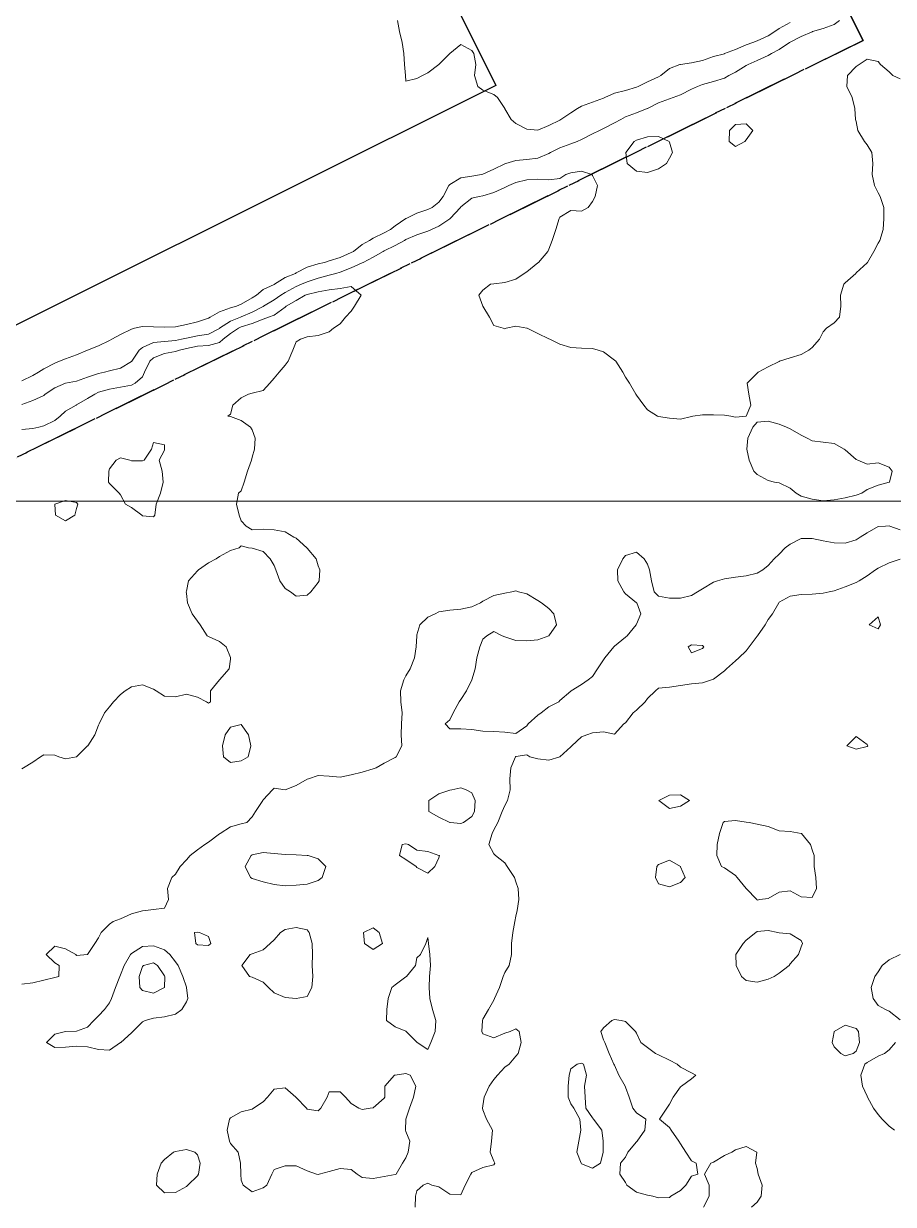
# Model space of a CAD drawing. Header units: centimetres. Extents: x 0 to 642158, y -847 to 649707.
# Drawn here: x 617417.8 to 617457.4, y 620855.4 to 620909.1 of the extents above; entities that cross this region are included whole.
import ezdxf

# ---------------------------------------------------------------- set-up
doc = ezdxf.new("R2010")
doc.units = ezdxf.units.CM
doc.header["$MEASUREMENT"] = 0
doc.linetypes.add('CENTERX2', pattern=[4, 2.5, -0.5, 0.5, -0.5])
doc.layers.add('MEV_grille', color=254, linetype='Continuous', lineweight=9)
doc.layers.add('WAL_topographie 0.5', color=253, linetype='Continuous', lineweight=20)
doc.layers.add('SPW_batiments', color=7, linetype='Continuous')
doc.layers.add('SPW_parcellaire cadastral', color=7, linetype='CENTERX2', lineweight=25, true_color=0xff0542)

# ---------------------------------------------------------------- blocks, each defined once
blk = doc.blocks.new('*U114')
at = {"layer": 'MEV_grille', "transparency": 33554687}
blk.add_lwpolyline([(-1338.461, 0), (1338.461, 0)], dxfattribs=at)
blk = doc.blocks.new('*U115')
at = {"layer": 'MEV_grille', "color": 0, "linetype": 'ByBlock', "lineweight": -2, "transparency": 16777216}
blk.add_blockref('*U114', (0, -1500), dxfattribs=at)

msp = doc.modelspace()

# ---------------------------------------------------------------- linework, layer by layer
at = {"layer": 'SPW_batiments'}
msp.add_lwpolyline([(617439.344, 620906.304), (617390.998, 620882.195), (617382.926, 620898.515), (617392.177, 620903.09), (617389.43, 620908.554), (617403.505, 620915.473), (617406.199, 620910.026), (617431.298, 620922.439), (617439.344, 620906.304)], dxfattribs=at)
at = {"layer": 'SPW_parcellaire cadastral'}
for points in [[(617378.983, 620870.401), (617456.064, 620908.347), (617439.23, 620941.99), (617445.143, 620944.903)], [(617378.983, 620870.401), (617372.084, 620884.175), (617370.962, 620886.424), (617368.931, 620890.503), (617364.936, 620898.509), (617368.466, 620900.335), (617365.827, 620905.767), (617439.23, 620941.99), (617456.064, 620908.347), (617378.983, 620870.401)]]:
    msp.add_lwpolyline(points, dxfattribs=at)
at = {"layer": 'WAL_topographie 0.5'}
for points in [[(617417.75, 620892.863), (617418.25, 620893.102), (617418.511, 620893.25), (617418.75, 620893.397), (617419.25, 620893.663), (617419.476, 620893.75), (617419.75, 620893.857), (617420.25, 620894.045), (617420.737, 620894.25), (617420.75, 620894.256), (617421.25, 620894.456), (617421.75, 620894.688), (617421.851, 620894.75), (617422.25, 620894.96), (617422.75, 620895.216), (617422.886, 620895.25), (617423.25, 620895.329), (617423.75, 620895.319), (617424.25, 620895.295), (617424.75, 620895.322), (617425.25, 620895.422), (617425.75, 620895.547), (617426.25, 620895.707), (617426.332, 620895.75), (617426.75, 620896.001), (617427.25, 620896.177), (617427.535, 620896.25), (617427.75, 620896.346), (617428.25, 620896.638), (617428.444, 620896.75), (617428.75, 620897.01), (617429.25, 620897.246), (617429.257, 620897.25), (617429.75, 620897.568), (617430.215, 620897.75), (617430.25, 620897.774), (617430.75, 620898.036), (617431.25, 620898.187), (617431.542, 620898.25), (617431.75, 620898.312), (617432.25, 620898.465), (617432.75, 620898.692), (617432.854, 620898.75), (617433.25, 620899.067), (617433.584, 620899.25), (617433.75, 620899.351), (617434.25, 620899.596), (617434.549, 620899.75), (617434.75, 620899.911), (617435.25, 620900.247), (617435.257, 620900.25), (617435.75, 620900.488), (617436.25, 620900.656), (617436.441, 620900.75), (617436.75, 620900.988), (617436.937, 620901.25), (617437.204, 620901.75), (617437.25, 620901.797), (617437.75, 620902.091), (617438.25, 620902.177), (617438.693, 620902.25), (617438.75, 620902.263), (617439.25, 620902.498), (617439.75, 620902.737), (617439.794, 620902.75), (617440.25, 620902.886), (617440.75, 620902.926), (617441.25, 620902.987), (617441.75, 620903.204), (617441.838, 620903.25), (617442.25, 620903.46), (617442.75, 620903.637), (617443.044, 620903.75), (617443.25, 620903.845), (617443.75, 620904.101), (617444.062, 620904.25), (617444.25, 620904.335), (617444.75, 620904.599), (617445.036, 620904.75), (617445.25, 620904.87), (617445.75, 620905.051), (617446.228, 620905.25), (617446.25, 620905.259), (617446.75, 620905.512), (617447.25, 620905.689), (617447.415, 620905.75), (617447.75, 620905.882), (617448.25, 620906.128), (617448.519, 620906.25), (617448.75, 620906.342), (617449.25, 620906.481), (617449.75, 620906.635), (617449.953, 620906.75), (617450.25, 620906.9), (617450.75, 620907.203), (617450.835, 620907.25), (617451.25, 620907.435), (617451.75, 620907.668), (617451.894, 620907.75), (617452.25, 620907.935), (617452.712, 620908.25), (617452.75, 620908.274), (617453.25, 620908.523), (617453.75, 620908.746), (617453.762, 620908.75), (617454.25, 620908.887), (617454.75, 620909.081), (617454.988, 620909.25)], [(617434.861, 620909.25), (617434.957, 620908.75), (617435.073, 620908.25), (617435.144, 620907.75), (617435.183, 620907.25), (617435.228, 620906.75), (617435.25, 620906.5), (617435.75, 620906.625), (617436, 620906.75), (617436.25, 620906.875), (617436.75, 620907.25), (617436.75, 620907.25), (617437.25, 620907.75), (617437.25, 620907.75), (617437.75, 620908.167), (617438.25, 620907.897), (617438.346, 620907.75), (617438.426, 620907.25), (617438.377, 620906.75), (617438.522, 620906.25), (617438.75, 620906.088), (617439.25, 620905.891), (617439.41, 620905.75), (617439.745, 620905.25), (617439.75, 620905.244), (617440.046, 620904.75), (617440.25, 620904.571), (617440.75, 620904.315), (617441.25, 620904.269), (617441.75, 620904.473), (617442.25, 620904.723), (617442.301, 620904.75), (617442.75, 620905.049), (617443.059, 620905.25), (617443.25, 620905.359), (617443.75, 620905.536), (617444.25, 620905.726), (617444.301, 620905.75), (617444.75, 620905.95), (617445.25, 620906.069), (617445.75, 620906.22), (617445.818, 620906.25), (617446.25, 620906.459), (617446.75, 620906.69), (617446.855, 620906.75), (617447.25, 620907.073), (617447.718, 620907.25), (617447.75, 620907.259), (617448.25, 620907.324), (617448.75, 620907.432), (617449.25, 620907.612), (617449.75, 620907.747), (617449.758, 620907.75), (617450.25, 620907.933), (617450.75, 620908.143), (617451.042, 620908.25), (617451.25, 620908.335), (617451.75, 620908.565), (617452.054, 620908.75), (617452.25, 620908.893), (617452.75, 620909.163)], [(617417.75, 620891.775), (617418.25, 620891.956), (617418.75, 620892.188), (617418.815, 620892.25), (617419.25, 620892.537), (617419.741, 620892.75), (617419.75, 620892.753), (617420.25, 620892.846), (617420.75, 620893.02), (617421.25, 620893.192), (617421.521, 620893.25), (617421.75, 620893.309), (617422.25, 620893.441), (617422.75, 620893.737), (617422.759, 620893.75), (617423.102, 620894.25), (617423.25, 620894.37), (617423.75, 620894.603), (617424.25, 620894.655), (617424.75, 620894.693), (617425.028, 620894.75), (617425.25, 620894.799), (617425.75, 620894.9), (617426.25, 620894.985), (617426.75, 620895.241), (617426.761, 620895.25), (617427.25, 620895.577), (617427.707, 620895.75), (617427.75, 620895.767), (617428.25, 620895.988), (617428.75, 620896.241), (617428.766, 620896.25), (617429.25, 620896.544), (617429.55, 620896.75), (617429.75, 620896.879), (617430.25, 620897.145), (617430.498, 620897.25), (617430.75, 620897.36), (617431.25, 620897.536), (617431.75, 620897.67), (617432.054, 620897.75), (617432.25, 620897.803), (617432.75, 620897.996), (617433.25, 620898.229), (617433.295, 620898.25), (617433.75, 620898.48), (617434.21, 620898.75), (617434.25, 620898.771), (617434.75, 620899.015), (617435.187, 620899.25), (617435.25, 620899.286), (617435.75, 620899.503), (617436.25, 620899.67), (617436.411, 620899.75), (617436.75, 620899.891), (617437.25, 620900.235), (617437.266, 620900.25), (617437.736, 620900.75), (617437.75, 620900.771), (617438.25, 620901.165), (617438.588, 620901.25), (617438.75, 620901.282), (617439.25, 620901.434), (617439.75, 620901.662), (617439.934, 620901.75), (617440.25, 620901.883), (617440.75, 620902.012), (617441.25, 620902.039), (617441.75, 620902.013), (617442.25, 620902.062), (617442.526, 620902.25), (617442.75, 620902.326), (617443.25, 620902.398), (617443.712, 620902.25), (617443.75, 620902.2), (617443.975, 620901.75), (617443.864, 620901.25), (617443.75, 620901.013), (617443.542, 620900.75), (617443.25, 620900.579), (617442.75, 620900.617), (617442.25, 620900.31), (617442.231, 620900.25), (617442.067, 620899.75), (617441.9, 620899.25), (617441.75, 620898.856), (617441.707, 620898.75), (617441.279, 620898.25), (617441.25, 620898.225), (617440.75, 620897.82), (617440.631, 620897.75), (617440.25, 620897.479), (617439.75, 620897.329), (617439.25, 620897.27), (617439.096, 620897.25), (617438.75, 620896.985), (617438.56, 620896.75), (617438.75, 620896.25), (617438.75, 620896.25), (617439.048, 620895.75), (617439.25, 620895.381), (617439.679, 620895.25), (617439.75, 620895.229), (617439.813, 620895.25), (617440.25, 620895.347), (617440.75, 620895.259), (617440.774, 620895.25), (617441.25, 620895.006), (617441.75, 620894.771), (617441.806, 620894.75), (617442.25, 620894.521), (617442.75, 620894.382), (617443.25, 620894.344), (617443.75, 620894.333), (617444, 620894.25), (617444.25, 620894.175), (617444.75, 620893.795), (617444.801, 620893.75), (617445.132, 620893.25), (617445.25, 620893.019), (617445.425, 620892.75), (617445.724, 620892.25), (617445.75, 620892.206), (617446.087, 620891.75), (617446.25, 620891.542), (617446.706, 620891.25), (617446.75, 620891.235), (617447.25, 620891.157), (617447.75, 620891.106), (617448.25, 620891.237), (617448.312, 620891.25), (617448.75, 620891.309), (617449.25, 620891.314), (617449.75, 620891.294), (617450.05, 620891.25), (617450.25, 620891.2), (617450.75, 620891.25), (617450.75, 620891.25), (617450.95, 620891.75), (617450.861, 620892.25), (617450.788, 620892.75), (617451.25, 620893.212), (617451.288, 620893.25), (617451.75, 620893.49), (617452.25, 620893.743), (617452.266, 620893.75), (617452.75, 620893.908), (617453.25, 620894.062), (617453.59, 620894.25), (617453.75, 620894.371), (617454.09, 620894.75), (617454.25, 620895.088), (617454.4, 620895.25), (617454.75, 620895.505), (617454.987, 620895.75), (617455.049, 620896.25), (617455.046, 620896.75), (617455.186, 620897.25), (617455.25, 620897.32), (617455.731, 620897.75), (617455.75, 620897.766), (617456.25, 620898.23), (617456.269, 620898.25), (617456.552, 620898.75), (617456.75, 620899.125), (617456.823, 620899.25), (617456.978, 620899.75), (617457.016, 620900.25), (617457.007, 620900.75), (617456.84, 620901.25), (617456.75, 620901.417), (617456.586, 620901.75), (617456.488, 620902.25), (617456.515, 620902.75), (617456.46, 620903.25), (617456.25, 620903.593), (617456.125, 620903.75), (617455.827, 620904.25), (617455.75, 620904.664), (617455.727, 620904.75), (617455.689, 620905.25), (617455.57, 620905.75), (617455.334, 620906.25), (617455.356, 620906.75), (617455.75, 620907.158), (617455.886, 620907.25), (617456.25, 620907.492), (617456.75, 620907.389), (617456.867, 620907.25), (617457.25, 620906.922), (617457.417, 620906.75), (617457.75, 620906.601)], [(617450.681, 620903.75), (617450.25, 620903.523), (617449.972, 620903.75), (617449.987, 620904.25), (617450.25, 620904.518), (617450.75, 620904.55), (617451.043, 620904.25), (617450.75, 620903.821), (617450.681, 620903.75)], [(617447.107, 620902.75), (617446.75, 620902.503), (617446.25, 620902.337), (617445.75, 620902.404), (617445.321, 620902.75), (617445.261, 620903.25), (617445.637, 620903.75), (617445.75, 620903.808), (617446.25, 620903.964), (617446.75, 620903.975), (617447.239, 620903.75), (617447.25, 620903.724), (617447.395, 620903.25), (617447.25, 620902.993), (617447.107, 620902.75)], [(617417.75, 620890.637), (617418.25, 620890.691), (617418.527, 620890.75), (617418.75, 620890.805), (617419.25, 620891.055), (617419.502, 620891.25), (617419.75, 620891.475), (617420.222, 620891.75), (617420.25, 620891.765), (617420.75, 620892.059), (617421.071, 620892.25), (617421.25, 620892.341), (617421.75, 620892.478), (617422.25, 620892.565), (617422.75, 620892.662), (617422.912, 620892.75), (617423.25, 620893.044), (617423.34, 620893.25), (617423.59, 620893.75), (617423.75, 620893.904), (617424.25, 620894.1), (617424.75, 620894.186), (617424.94, 620894.25), (617425.25, 620894.329), (617425.75, 620894.431), (617426.25, 620894.463), (617426.75, 620894.602), (617426.928, 620894.75), (617427.25, 620895.012), (617427.615, 620895.25), (617427.75, 620895.309), (617428.25, 620895.468), (617428.75, 620895.661), (617428.991, 620895.75), (617429.25, 620895.845), (617429.75, 620896.204), (617429.795, 620896.25), (617430.25, 620896.508), (617430.651, 620896.75), (617430.75, 620896.786), (617431.25, 620896.911), (617431.75, 620896.998), (617432.25, 620897.057), (617432.75, 620897.145), (617433.213, 620896.75), (617432.912, 620896.25), (617432.75, 620896.025), (617432.492, 620895.75), (617432.25, 620895.458), (617431.944, 620895.25), (617431.75, 620895.083), (617431.25, 620894.928), (617430.75, 620894.862), (617430.444, 620894.75), (617430.25, 620894.639), (617430.092, 620894.25), (617429.89, 620893.75), (617429.75, 620893.574), (617429.48, 620893.25), (617429.25, 620892.982), (617429.042, 620892.75), (617428.75, 620892.422), (617428.25, 620892.296), (617428.083, 620892.25), (617427.75, 620892.081), (617427.358, 620891.75), (617427.25, 620891.344), (617427.143, 620891.25), (617427.25, 620891.233), (617427.75, 620891.045), (617428.162, 620890.75), (617428.25, 620890.635), (617428.383, 620890.25), (617428.352, 620889.75), (617428.25, 620889.38), (617428.21, 620889.25), (617428.038, 620888.75), (617427.883, 620888.25), (617427.75, 620887.858), (617427.625, 620887.75), (617427.527, 620887.25), (617427.655, 620886.75), (617427.75, 620886.491), (617427.967, 620886.25), (617428.25, 620886.073), (617428.75, 620886.103), (617429.25, 620886.083), (617429.75, 620885.988), (617430.148, 620885.75), (617430.25, 620885.701), (617430.734, 620885.25), (617430.75, 620885.236), (617431.152, 620884.75), (617431.25, 620884.438), (617431.321, 620884.25), (617431.297, 620883.75), (617431.25, 620883.68), (617430.919, 620883.25), (617430.75, 620883.107), (617430.25, 620883.064), (617429.989, 620883.25), (617429.75, 620883.412), (617429.507, 620883.75), (617429.323, 620884.25), (617429.25, 620884.46), (617429.07, 620884.75), (617428.75, 620885.087), (617428.25, 620885.235), (617428.083, 620885.25), (617427.75, 620885.341), (617427.656, 620885.25), (617427.25, 620885.134), (617426.75, 620884.86), (617426.61, 620884.75), (617426.25, 620884.567), (617425.8, 620884.25), (617425.75, 620884.206), (617425.348, 620883.75), (617425.25, 620883.281), (617425.24, 620883.25), (617425.25, 620883.173), (617425.297, 620882.75), (617425.512, 620882.25), (617425.75, 620881.924), (617425.881, 620881.75), (617426.202, 620881.25), (617426.25, 620881.222), (617426.75, 620880.997), (617427.053, 620880.75), (617427.25, 620880.27), (617427.258, 620880.25), (617427.25, 620880.188), (617427.189, 620879.75), (617426.75, 620879.25), (617426.75, 620879.25), (617426.35, 620878.75), (617426.341, 620878.25), (617426.25, 620878.183), (617426.167, 620878.25), (617425.75, 620878.467), (617425.25, 620878.594), (617424.75, 620878.481), (617424.25, 620878.512), (617423.878, 620878.75), (617423.75, 620878.824), (617423.25, 620879.021), (617422.75, 620878.924), (617422.46, 620878.75), (617422.25, 620878.579), (617421.931, 620878.25), (617421.75, 620878.018), (617421.526, 620877.75), (617421.279, 620877.25), (617421.25, 620877.193), (617421.083, 620876.75), (617420.755, 620876.25), (617420.75, 620876.245), (617420.25, 620875.75), (617420.25, 620875.75), (617419.75, 620875.651), (617419.443, 620875.75), (617419.25, 620875.814), (617418.75, 620875.835), (617418.598, 620875.75), (617418.25, 620875.495), (617417.836, 620875.25), (617417.75, 620875.196)], [(617455.75, 620887.658), (617456.006, 620887.75), (617456.25, 620887.911), (617456.75, 620888.114), (617457.25, 620888.245), (617457.272, 620888.25), (617457.396, 620888.75), (617457.25, 620888.926), (617456.75, 620889.132), (617456.25, 620889.06), (617455.829, 620889.25), (617455.75, 620889.278), (617455.25, 620889.716), (617455.2, 620889.75), (617454.75, 620890), (617454.25, 620890.068), (617453.75, 620890.129), (617453.523, 620890.25), (617453.25, 620890.382), (617452.75, 620890.677), (617452.577, 620890.75), (617452.25, 620890.889), (617451.75, 620891.017), (617451.25, 620890.972), (617451.05, 620890.75), (617450.824, 620890.25), (617450.775, 620889.75), (617450.875, 620889.25), (617451.093, 620888.75), (617451.25, 620888.599), (617451.75, 620888.318), (617452.028, 620888.25), (617452.25, 620888.21), (617452.75, 620887.965), (617453.017, 620887.75), (617453.25, 620887.611), (617453.75, 620887.467), (617454.25, 620887.392), (617454.75, 620887.439), (617455.25, 620887.534), (617455.75, 620887.658)], [(617423.75, 620886.664), (617423.81, 620886.75), (617423.875, 620887.25), (617424.074, 620887.75), (617424.193, 620888.25), (617424.138, 620888.75), (617424.013, 620889.25), (617424.25, 620889.702), (617424.258, 620889.75), (617424.25, 620889.95), (617423.75, 620890.058), (617423.659, 620889.75), (617423.33, 620889.25), (617423.25, 620889.221), (617422.75, 620889.224), (617422.679, 620889.25), (617422.25, 620889.347), (617422.05, 620889.25), (617421.75, 620888.859), (617421.715, 620888.75), (617421.696, 620888.25), (617421.75, 620888.19), (617422.19, 620887.75), (617422.25, 620887.671), (617422.479, 620887.25), (617422.75, 620887.099), (617423.218, 620886.75), (617423.25, 620886.717), (617423.75, 620886.664)], [(617419.75, 620886.479), (617420.167, 620886.75), (617420.25, 620887.05), (617420.301, 620887.25), (617420.25, 620887.32), (617419.75, 620887.409), (617419.25, 620887.25), (617419.291, 620886.75), (617419.75, 620886.479)], [(617417.75, 620865.401), (617418.25, 620865.466), (617418.75, 620865.583), (617419.25, 620865.701), (617419.438, 620865.75), (617419.45, 620866.25), (617419.25, 620866.368), (617418.868, 620866.75), (617419.25, 620867.132), (617419.75, 620867), (617420.208, 620866.75), (617420.25, 620866.705), (617420.749, 620866.75), (617420.75, 620866.75), (617421.076, 620867.25), (617421.25, 620867.5), (617421.371, 620867.75), (617421.75, 620868.129), (617421.92, 620868.25), (617422.25, 620868.374), (617422.75, 620868.605), (617423.25, 620868.742), (617423.393, 620868.75), (617423.75, 620868.793), (617424.25, 620868.85), (617424.428, 620869.25), (617424.389, 620869.75), (617424.583, 620870.25), (617424.75, 620870.405), (617424.968, 620870.75), (617425.25, 620871.056), (617425.413, 620871.25), (617425.75, 620871.519), (617426.085, 620871.75), (617426.25, 620871.867), (617426.75, 620872.233), (617426.781, 620872.25), (617427.25, 620872.556), (617427.75, 620872.693), (617428, 620872.75), (617428.25, 620873.016), (617428.403, 620873.25), (617428.73, 620873.75), (617428.75, 620873.79), (617429.176, 620874.25), (617429.25, 620874.324), (617429.75, 620874.25), (617430.25, 620874.447), (617430.75, 620874.731), (617430.803, 620874.75), (617431.25, 620874.894), (617431.75, 620874.86), (617432.25, 620874.817), (617432.75, 620874.918), (617433.25, 620875.049), (617433.75, 620875.193), (617433.885, 620875.25), (617434.25, 620875.458), (617434.75, 620875.712), (617434.804, 620875.75), (617435.057, 620876.25), (617435.031, 620876.75), (617435.052, 620877.25), (617435.074, 620877.75), (617435.017, 620878.25), (617435.004, 620878.75), (617435.144, 620879.25), (617435.25, 620879.428), (617435.435, 620879.75), (617435.643, 620880.25), (617435.706, 620880.75), (617435.737, 620881.25), (617435.75, 620881.295), (617435.877, 620881.75), (617436.25, 620882.108), (617436.572, 620882.25), (617436.75, 620882.338), (617437.25, 620882.426), (617437.75, 620882.463), (617438.25, 620882.567), (617438.638, 620882.75), (617438.75, 620882.837), (617439.25, 620883.089), (617439.75, 620883.201), (617440.076, 620883.25), (617440.25, 620883.299), (617440.371, 620883.25), (617440.75, 620883.164), (617441.25, 620882.854), (617441.422, 620882.75), (617441.75, 620882.502), (617441.977, 620882.25), (617442.106, 620881.75), (617441.75, 620881.25), (617441.75, 620881.25), (617441.25, 620881.07), (617440.75, 620881.018), (617440.25, 620881.038), (617439.75, 620881.204), (617439.631, 620881.25), (617439.25, 620881.448), (617438.938, 620881.25), (617438.75, 620881.099), (617438.616, 620880.75), (617438.477, 620880.25), (617438.393, 620879.75), (617438.25, 620879.25), (617438.25, 620879.25), (617437.999, 620878.75), (617437.75, 620878.356), (617437.67, 620878.25), (617437.391, 620877.75), (617437.25, 620877.432), (617437.037, 620877.25), (617437.25, 620877.017), (617437.75, 620877.026), (617438.25, 620876.991), (617438.75, 620876.914), (617439.25, 620876.894), (617439.75, 620876.867), (617440.25, 620876.803), (617440.75, 620877.153), (617440.807, 620877.25), (617441.25, 620877.648), (617441.4, 620877.75), (617441.75, 620878.013), (617442.206, 620878.25), (617442.25, 620878.307), (617442.75, 620878.728), (617442.774, 620878.75), (617443.25, 620879.039), (617443.553, 620879.25), (617443.75, 620879.404), (617443.967, 620879.75), (617444.25, 620880.164), (617444.299, 620880.25), (617444.723, 620880.75), (617444.75, 620880.78), (617445.25, 620881.195), (617445.319, 620881.25), (617445.736, 620881.75), (617445.75, 620881.787), (617445.952, 620882.25), (617445.763, 620882.75), (617445.75, 620882.756), (617445.25, 620883.157), (617445.178, 620883.25), (617444.901, 620883.75), (617444.884, 620884.25), (617445.122, 620884.75), (617445.25, 620884.902), (617445.75, 620885.058), (617446.098, 620884.75), (617446.25, 620884.52), (617446.344, 620884.25), (617446.437, 620883.75), (617446.559, 620883.25), (617446.75, 620883.057), (617447.25, 620882.965), (617447.75, 620882.971), (617448.25, 620883.087), (617448.526, 620883.25), (617448.75, 620883.391), (617449.25, 620883.689), (617449.435, 620883.75), (617449.75, 620883.839), (617450.25, 620883.92), (617450.75, 620883.989), (617451.25, 620884.103), (617451.506, 620884.25), (617451.75, 620884.456), (617452.015, 620884.75), (617452.25, 620884.97), (617452.512, 620885.25), (617452.75, 620885.431), (617453.25, 620885.678), (617453.75, 620885.686), (617454.25, 620885.574), (617454.75, 620885.489), (617455.25, 620885.467), (617455.75, 620885.624), (617455.934, 620885.75), (617456.25, 620885.946), (617456.75, 620886.227), (617457.083, 620886.25), (617457.25, 620886.26), (617457.28, 620886.25), (617457.75, 620886.071)], [(617457.75, 620884.738), (617457.25, 620884.573), (617456.75, 620884.338), (617456.626, 620884.25), (617456.25, 620883.985), (617455.885, 620883.75), (617455.75, 620883.685), (617455.25, 620883.478), (617454.75, 620883.299), (617454.526, 620883.25), (617454.25, 620883.189), (617453.75, 620883.148), (617453.25, 620883.131), (617452.75, 620883.062), (617452.25, 620882.779), (617452.228, 620882.75), (617451.947, 620882.25), (617451.75, 620881.989), (617451.615, 620881.75), (617451.254, 620881.25), (617451.25, 620881.244), (617450.881, 620880.75), (617450.75, 620880.568), (617450.41, 620880.25), (617450.25, 620880.107), (617449.851, 620879.75), (617449.75, 620879.664), (617449.25, 620879.277), (617449.164, 620879.25), (617448.75, 620879.119), (617448.25, 620879.067), (617447.75, 620878.986), (617447.25, 620878.918), (617446.75, 620878.866), (617446.611, 620878.75), (617446.25, 620878.402), (617446.139, 620878.25), (617445.75, 620877.869), (617445.602, 620877.75), (617445.25, 620877.298), (617445.178, 620877.25), (617444.75, 620876.777), (617444.25, 620876.884), (617443.75, 620876.844), (617443.486, 620876.75), (617443.25, 620876.651), (617442.798, 620876.25), (617442.75, 620876.204), (617442.253, 620875.75), (617442.25, 620875.747), (617441.75, 620875.59), (617441.25, 620875.656), (617440.883, 620875.75), (617440.75, 620875.83), (617440.25, 620875.767), (617440.244, 620875.75), (617440.032, 620875.25), (617439.983, 620874.75), (617439.987, 620874.25), (617439.867, 620873.75), (617439.75, 620873.527), (617439.635, 620873.25), (617439.431, 620872.75), (617439.25, 620872.415), (617439.175, 620872.25), (617439.024, 620871.75), (617439.25, 620871.328), (617439.323, 620871.25), (617439.75, 620870.919), (617439.863, 620870.75), (617440.187, 620870.25), (617440.25, 620870.056), (617440.359, 620869.75), (617440.385, 620869.25), (617440.31, 620868.75), (617440.25, 620868.5), (617440.208, 620868.25), (617440.11, 620867.75), (617440.051, 620867.25), (617440.055, 620866.75), (617439.953, 620866.25), (617439.75, 620865.924), (617439.679, 620865.75), (617439.51, 620865.25), (617439.288, 620864.75), (617439.25, 620864.677), (617439.012, 620864.25), (617438.75, 620863.8), (617438.728, 620863.75), (617438.709, 620863.25), (617438.75, 620863.134), (617439.25, 620862.957), (617439.75, 620863.165), (617440, 620863.25), (617440.25, 620863.36), (617440.4, 620863.25), (617440.488, 620862.75), (617440.363, 620862.25), (617440.25, 620862.125), (617439.943, 620861.75), (617439.75, 620861.619), (617439.412, 620861.25), (617439.25, 620861.065), (617439.042, 620860.75), (617438.812, 620860.25), (617438.75, 620859.856), (617438.732, 620859.75), (617438.75, 620859.671), (617438.918, 620859.25), (617439.197, 620858.75), (617439.14, 620858.25), (617439.079, 620857.75), (617439.25, 620857.347), (617439.294, 620857.25), (617439.25, 620857.169), (617438.75, 620857.06), (617438.25, 620856.831), (617438.21, 620856.75), (617437.951, 620856.25), (617437.75, 620855.808), (617437.25, 620855.836), (617436.75, 620856.172), (617436.433, 620856.25), (617436.25, 620856.343), (617436.038, 620856.25), (617435.75, 620855.991), (617435.679, 620855.75), (617435.671, 620855.25)], [(617456.75, 620881.568), (617456.861, 620881.75), (617456.75, 620882.113), (617456.35, 620881.75), (617456.75, 620881.568)], [(617448.808, 620880.75), (617448.75, 620880.681), (617448.25, 620880.473), (617448.104, 620880.75), (617448.25, 620880.835), (617448.75, 620880.815), (617448.808, 620880.75)], [(617428.056, 620875.75), (617427.75, 620875.564), (617427.25, 620875.489), (617426.942, 620875.75), (617426.893, 620876.25), (617427.015, 620876.75), (617427.25, 620877.098), (617427.75, 620877.219), (617428.083, 620876.75), (617428.183, 620876.25), (617428.056, 620875.75)], [(617456.25, 620876.22), (617456.283, 620876.25), (617456.25, 620876.311), (617455.75, 620876.67), (617455.33, 620876.25), (617455.75, 620876.088), (617456.25, 620876.22)], [(617437.87, 620872.75), (617437.75, 620872.706), (617437.264, 620872.75), (617437.25, 620872.752), (617436.75, 620873), (617436.286, 620873.25), (617436.292, 620873.75), (617436.75, 620874.064), (617437.25, 620874.23), (617437.33, 620874.25), (617437.75, 620874.327), (617437.997, 620874.25), (617438.25, 620874.106), (617438.399, 620873.75), (617438.375, 620873.25), (617438.25, 620873.022), (617437.87, 620872.75)], [(617448.158, 620873.75), (617447.75, 620873.505), (617447.25, 620873.389), (617446.765, 620873.75), (617447.25, 620873.994), (617447.75, 620874.019), (617448.158, 620873.75)], [(617451.371, 620869.25), (617451.25, 620869.228), (617451.228, 620869.25), (617450.75, 620869.75), (617450.75, 620869.75), (617450.326, 620870.25), (617450.25, 620870.346), (617449.75, 620870.69), (617449.612, 620870.75), (617449.4, 620871.25), (617449.422, 620871.75), (617449.522, 620872.25), (617449.701, 620872.75), (617449.75, 620872.804), (617450.25, 620872.854), (617450.75, 620872.764), (617450.883, 620872.75), (617451.25, 620872.683), (617451.75, 620872.572), (617452.25, 620872.381), (617452.75, 620872.346), (617453.25, 620872.257), (617453.26, 620872.25), (617453.679, 620871.75), (617453.75, 620871.516), (617453.836, 620871.25), (617453.84, 620870.75), (617453.91, 620870.25), (617453.939, 620869.75), (617453.75, 620869.344), (617453.25, 620869.379), (617452.75, 620869.645), (617452.25, 620869.591), (617451.75, 620869.297), (617451.371, 620869.25)], [(617431.433, 620870.25), (617431.25, 620870.113), (617430.75, 620869.954), (617430.25, 620869.899), (617429.75, 620869.879), (617429.25, 620869.933), (617428.75, 620870.052), (617428.25, 620870.212), (617428.165, 620870.25), (617427.932, 620870.75), (617428.196, 620871.25), (617428.25, 620871.281), (617428.75, 620871.385), (617429.25, 620871.349), (617429.75, 620871.295), (617430.25, 620871.279), (617430.75, 620871.258), (617430.788, 620871.25), (617431.25, 620871.106), (617431.604, 620870.75), (617431.433, 620870.25)], [(617436.25, 620870.454), (617436.559, 620870.75), (617436.75, 620871.15), (617436.777, 620871.25), (617436.75, 620871.26), (617436.25, 620871.431), (617435.75, 620871.495), (617435.359, 620871.75), (617435.25, 620871.78), (617435.075, 620871.75), (617434.957, 620871.25), (617435.25, 620871.069), (617435.719, 620870.75), (617435.75, 620870.713), (617436.25, 620870.454)], [(617447.958, 620870.25), (617447.75, 620870.027), (617447.25, 620869.829), (617446.75, 620869.97), (617446.606, 620870.25), (617446.671, 620870.75), (617446.75, 620870.846), (617447.25, 620871.045), (617447.745, 620870.75), (617447.75, 620870.737), (617447.958, 620870.25)], [(617426.25, 620867.158), (617426.363, 620867.25), (617426.25, 620867.568), (617425.85, 620867.75), (617425.75, 620867.761), (617425.625, 620867.75), (617425.679, 620867.25), (617425.75, 620867.185), (617426.25, 620867.158)], [(617430.75, 620864.833), (617430.955, 620865.25), (617431.01, 620865.75), (617430.983, 620866.25), (617430.985, 620866.75), (617430.98, 620867.25), (617430.838, 620867.75), (617430.75, 620867.867), (617430.25, 620867.982), (617429.75, 620867.885), (617429.537, 620867.75), (617429.25, 620867.413), (617429.065, 620867.25), (617428.75, 620866.966), (617428.25, 620866.781), (617428.15, 620866.75), (617427.771, 620866.25), (617428.125, 620865.75), (617428.25, 620865.715), (617428.75, 620865.483), (617428.994, 620865.25), (617429.25, 620865), (617429.75, 620864.794), (617430.25, 620864.75), (617430.75, 620864.833)], [(617434.177, 620867.25), (617433.75, 620866.977), (617433.364, 620867.25), (617433.311, 620867.75), (617433.75, 620867.964), (617434.023, 620867.75), (617434.177, 620867.25)], [(617452.019, 620865.75), (617451.75, 620865.619), (617451.25, 620865.49), (617450.75, 620865.568), (617450.524, 620865.75), (617450.282, 620866.25), (617450.272, 620866.75), (617450.606, 620867.25), (617450.75, 620867.398), (617451.19, 620867.75), (617451.25, 620867.801), (617451.75, 620867.846), (617452.191, 620867.75), (617452.25, 620867.738), (617452.75, 620867.693), (617453.25, 620867.379), (617453.307, 620867.25), (617453.25, 620867.098), (617453.127, 620866.75), (617452.75, 620866.316), (617452.697, 620866.25), (617452.25, 620865.892), (617452.019, 620865.75)], [(617422.263, 620862.75), (617422.25, 620862.736), (617421.75, 620862.391), (617421.25, 620862.419), (617420.75, 620862.548), (617420.25, 620862.582), (617419.75, 620862.537), (617419.25, 620862.521), (617418.879, 620862.75), (617419.25, 620863.127), (617419.75, 620863.25), (617419.75, 620863.25), (617420.25, 620863.256), (617420.75, 620863.446), (617421.029, 620863.75), (617421.25, 620863.956), (617421.525, 620864.25), (617421.75, 620864.541), (617421.839, 620864.75), (617422.02, 620865.25), (617422.218, 620865.75), (617422.25, 620865.82), (617422.408, 620866.25), (617422.71, 620866.75), (617422.75, 620866.796), (617423.25, 620867.106), (617423.75, 620867.15), (617424.25, 620866.965), (617424.494, 620866.75), (617424.75, 620866.418), (617424.87, 620866.25), (617425.087, 620865.75), (617425.25, 620865.258), (617425.254, 620865.25), (617425.314, 620864.75), (617425.25, 620864.596), (617425.035, 620864.25), (617424.75, 620864.028), (617424.25, 620863.904), (617423.75, 620863.85), (617423.378, 620863.75), (617423.25, 620863.679), (617422.815, 620863.25), (617422.75, 620863.188), (617422.263, 620862.75)], [(617436.25, 620862.417), (617436.385, 620862.75), (617436.579, 620863.25), (617436.606, 620863.75), (617436.452, 620864.25), (617436.338, 620864.75), (617436.299, 620865.25), (617436.324, 620865.75), (617436.359, 620866.25), (617436.337, 620866.75), (617436.279, 620867.25), (617436.25, 620867.528), (617436.157, 620867.25), (617435.917, 620866.75), (617435.75, 620866.6), (617435.679, 620866.25), (617435.267, 620865.75), (617435.25, 620865.738), (617434.75, 620865.363), (617434.608, 620865.25), (617434.438, 620864.75), (617434.382, 620864.25), (617434.365, 620863.75), (617434.75, 620863.456), (617435.25, 620863.255), (617435.257, 620863.25), (617435.75, 620862.757), (617435.764, 620862.75), (617436.25, 620862.417)], [(617457.75, 620863.774), (617457.25, 620864.165), (617457.087, 620864.25), (617456.75, 620864.429), (617456.526, 620864.75), (617456.43, 620865.25), (617456.597, 620865.75), (617456.75, 620865.954), (617456.939, 620866.25), (617457.25, 620866.513), (617457.75, 620866.743)], [(617424.253, 620865.25), (617424.25, 620865.245), (617423.75, 620864.987), (617423.25, 620865.117), (617423.135, 620865.25), (617423.097, 620865.75), (617423.25, 620866.209), (617423.299, 620866.25), (617423.75, 620866.364), (617423.934, 620866.25), (617424.25, 620865.783), (617424.262, 620865.75), (617424.253, 620865.25)], [(617447.316, 620855.75), (617447.25, 620855.696), (617446.75, 620855.677), (617446.493, 620855.75), (617446.25, 620855.794), (617445.75, 620855.925), (617445.311, 620856.25), (617445.25, 620856.37), (617444.986, 620856.75), (617445.016, 620857.25), (617445.25, 620857.524), (617445.354, 620857.75), (617445.75, 620858.219), (617445.774, 620858.25), (617446.122, 620858.75), (617446.176, 620859.25), (617445.75, 620859.545), (617445.583, 620859.75), (617445.41, 620860.25), (617445.25, 620860.716), (617445.236, 620860.75), (617444.944, 620861.25), (617444.75, 620861.717), (617444.709, 620861.75), (617444.507, 620862.25), (617444.303, 620862.75), (617444.25, 620862.861), (617444.127, 620863.25), (617444.25, 620863.406), (617444.619, 620863.75), (617444.75, 620863.787), (617445.055, 620863.75), (617445.25, 620863.698), (617445.698, 620863.25), (617445.75, 620863.167), (617445.938, 620862.75), (617446.25, 620862.512), (617446.618, 620862.25), (617446.75, 620862.183), (617447.25, 620861.94), (617447.605, 620861.75), (617447.75, 620861.617), (617448.25, 620861.368), (617448.457, 620861.25), (617448.25, 620861.09), (617447.8, 620860.75), (617447.75, 620860.732), (617447.418, 620860.25), (617447.25, 620859.931), (617447.13, 620859.75), (617446.795, 620859.25), (617447.25, 620858.875), (617447.328, 620858.75), (617447.679, 620858.25), (617447.75, 620858.138), (617447.989, 620857.75), (617448.25, 620857.364), (617448.471, 620857.25), (617448.546, 620856.75), (617448.25, 620856.652), (617447.992, 620856.25), (617447.75, 620856), (617447.316, 620855.75)], [(617455.618, 620862.25), (617455.25, 620862.129), (617455.056, 620862.25), (617454.75, 620862.543), (617454.658, 620862.75), (617454.75, 620863.234), (617454.756, 620863.25), (617455.25, 620863.536), (617455.75, 620863.375), (617455.855, 620863.25), (617455.906, 620862.75), (617455.75, 620862.348), (617455.618, 620862.25)], [(617457.495, 620858.75), (617457.25, 620858.93), (617456.942, 620859.25), (617456.75, 620859.468), (617456.549, 620859.75), (617456.269, 620860.25), (617456.25, 620860.297), (617456.04, 620860.75), (617455.958, 620861.25), (617456.14, 620861.75), (617456.25, 620861.84), (617456.75, 620862.114), (617457.043, 620862.25), (617457.25, 620862.408), (617457.539, 620862.75)], [(617444.11, 620857.25), (617443.75, 620857.029), (617443.25, 620857.219), (617443.229, 620857.25), (617443.03, 620857.75), (617443.124, 620858.25), (617443.206, 620858.75), (617443.16, 620859.25), (617442.9, 620859.75), (617442.75, 620859.95), (617442.636, 620860.25), (617442.641, 620860.75), (617442.684, 620861.25), (617442.75, 620861.55), (617443.05, 620861.75), (617443.25, 620861.799), (617443.341, 620861.75), (617443.468, 620861.25), (617443.377, 620860.75), (617443.406, 620860.25), (617443.437, 620859.75), (617443.75, 620859.307), (617443.79, 620859.25), (617444.176, 620858.75), (617444.233, 620858.25), (617444.225, 620857.75), (617444.11, 620857.25)], [(617428.75, 620856.122), (617428.908, 620856.25), (617429.14, 620856.75), (617429.25, 620856.964), (617429.75, 620857.127), (617430.25, 620857.135), (617430.75, 620856.903), (617431.173, 620856.75), (617431.25, 620856.73), (617431.296, 620856.75), (617431.75, 620856.875), (617432.25, 620857.003), (617432.75, 620856.963), (617433.024, 620856.75), (617433.25, 620856.597), (617433.75, 620856.555), (617434.25, 620856.651), (617434.75, 620856.736), (617434.803, 620856.75), (617435.089, 620857.25), (617435.25, 620857.5), (617435.35, 620857.75), (617435.432, 620858.25), (617435.25, 620858.685), (617435.234, 620858.75), (617435.245, 620859.25), (617435.25, 620859.26), (617435.405, 620859.75), (617435.592, 620860.25), (617435.702, 620860.75), (617435.433, 620861.25), (617435.25, 620861.328), (617434.75, 620861.261), (617434.73, 620861.25), (617434.282, 620860.75), (617434.281, 620860.25), (617434.25, 620860.204), (617433.75, 620859.773), (617433.617, 620859.75), (617433.25, 620859.696), (617433.097, 620859.75), (617432.75, 620859.966), (617432.492, 620860.25), (617432.25, 620860.496), (617431.75, 620860.491), (617431.656, 620860.25), (617431.377, 620859.75), (617431.25, 620859.634), (617430.75, 620859.71), (617430.718, 620859.75), (617430.25, 620860.239), (617430.235, 620860.25), (617429.75, 620860.682), (617429.25, 620860.618), (617428.941, 620860.25), (617428.75, 620860.04), (617428.311, 620859.75), (617428.25, 620859.706), (617427.75, 620859.581), (617427.25, 620859.316), (617427.206, 620859.25), (617427.11, 620858.75), (617427.212, 620858.25), (617427.25, 620858.141), (617427.61, 620857.75), (617427.718, 620857.25), (617427.727, 620856.75), (617427.75, 620856.472), (617427.83, 620856.25), (617428.25, 620855.95), (617428.75, 620856.122)], [(617425.315, 620856.25), (617425.25, 620856.196), (617424.75, 620855.913), (617424.25, 620855.908), (617423.89, 620856.25), (617423.915, 620856.75), (617424.097, 620857.25), (617424.25, 620857.417), (617424.661, 620857.75), (617424.75, 620857.786), (617425.25, 620857.877), (617425.628, 620857.75), (617425.75, 620857.625), (617425.883, 620857.25), (617425.796, 620856.75), (617425.75, 620856.681), (617425.315, 620856.25)], [(617448.795, 620855.25), (617449.052, 620855.75), (617449.05, 620856.25), (617448.845, 620856.75), (617449.128, 620857.25), (617449.25, 620857.296), (617449.75, 620857.597), (617450.083, 620857.75), (617450.25, 620857.851), (617450.75, 620858.005), (617451.222, 620857.75), (617451.174, 620857.25), (617451.25, 620857.007), (617451.294, 620856.75), (617451.477, 620856.25), (617451.432, 620855.75), (617451.25, 620855.469), (617450.99, 620855.25)]]:
    msp.add_lwpolyline(points, dxfattribs=at)

# ---------------------------------------------------------------- block references
at = {"layer": 'MEV_grille', "transparency": 33554687}
msp.add_blockref('*U115', (616669.481, 622387.381), dxfattribs=at)

doc.saveas('drawing.dxf')
